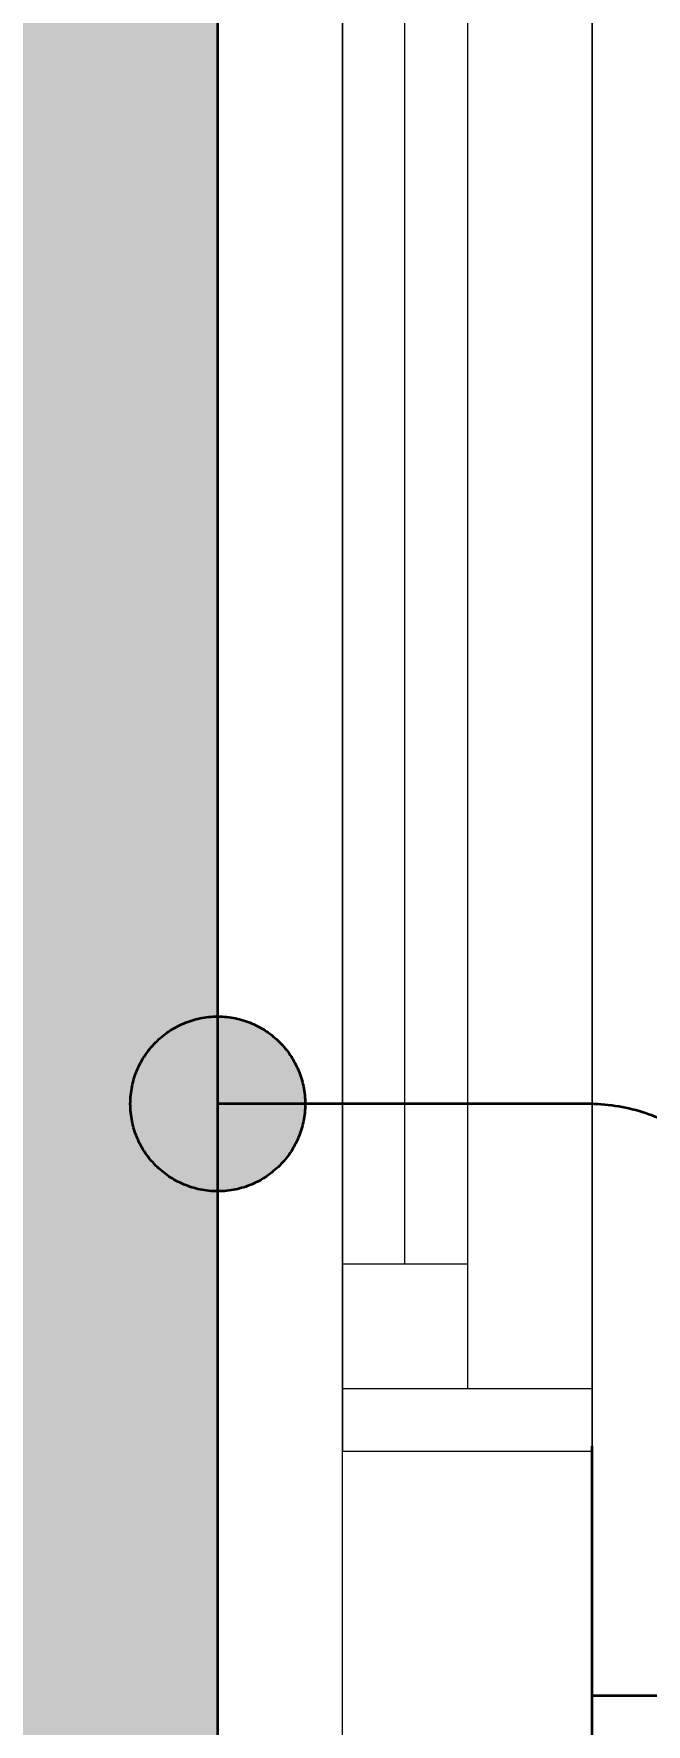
# Model space of a CAD drawing. Header units: inches. Extents: x -12418 to 242017, y -29325 to 19878.
# Drawn here: x 31226 to 31471, y -8722 to -8045 of the extents above; entities that cross this region are included whole.
import ezdxf
from ezdxf.enums import TextEntityAlignment as Align

# ---------------------------------------------------------------- set-up
doc = ezdxf.new("R2010")
doc.units = ezdxf.units.IN
doc.header["$LTSCALE"] = 25
doc.header["$MEASUREMENT"] = 0
doc.linetypes.add('DASHDOT', pattern=[25.4, 12.7, -6.35, 0, -6.35])
doc.linetypes.add('HIDDEN', pattern=[9.525, 6.35, -3.175])
doc.layers.get('0').update_dxf_attribs({"color": 8})
for name, color, linetype, lineweight in [('00-Ground Floor$0$Aluminum', 251, 'Continuous', 5), ('00-Ground Floor$0$Walls', 251, 'Continuous', 5), ('E-LITE-CLNG-CNDT', 6, 'DASHDOT', 35), ('E-POWR-CIRC-NUMB', 6, 'Continuous', 25), ('E-POWR-CLNG-CNDT', 6, 'DASHDOT', 35), ('E-POWR-FLOR-CNDT', 6, 'HIDDEN', 25), ('E-POWR-WALL @ 100', 4, 'Continuous', 35), ('T-CABL-TRAY', 60, 'Continuous', 35)]:
    doc.layers.add(name, color=color, linetype=linetype, lineweight=lineweight)
doc.layers.add('E-POWR-IDEN', color=101, linetype='Continuous')
doc.styles.add('DC_Simplex', font='SIMPLEX.shx', dxfattribs={"width": 0.7})

# ---------------------------------------------------------------- blocks, each defined once
blk = doc.blocks.new('00-Ground Floor$0$A$C37be4daf')
at = {"layer": '00-Ground Floor$0$Aluminum'}
for p, q in [((1416.01, 598.24), (216.01, 598.24)), ((241.01, 498.24), (241.01, 598.24)), ((291.01, 548.24), (291.01, 598.24)), ((291.01, 573.24), (1341.01, 573.24)), ((1391.01, 548.24), (241.01, 548.24)), ((1416.01, 498.24), (216.01, 498.24))]:
    blk.add_line(p, q, dxfattribs=at)
at = {"layer": '00-Ground Floor$0$Walls'}
blk.add_line((216.01, 498.24), (216.01, 598.24), dxfattribs=at)
blk = doc.blocks.new('00-Ground Floor')
at = {"layer": '00-Ground Floor$0$Walls'}
for p, q in [((31349.51, -8867.43, 0), (31349.51, -6247.43, 0)), ((31449.51, -8857.43, 0), (31449.51, -7067.43, 0))]:
    blk.add_line(p, q, dxfattribs=at)
at = {"rotation": 90}
blk.add_blockref('00-Ground Floor$0$A$C37be4daf', (31947.74, -8828.44, 0), dxfattribs=at)
blk = doc.blocks.new('*U34')
for p, q in [((0, -1), (0, 1)), ((1.45, 0), (0, 0))]:
    blk.add_line(p, q)
blk.add_circle((3.2, 0), 1.75)
at = {"layer": 'E-POWR-CIRC-NUMB', "style": 'DC_Simplex', "width": 0.7, "flags": 8}
blk.add_attdef('CIRCUIT', (3.3635, 5.6705), '', height=2, rotation=360, dxfattribs=at)
at = {"layer": 'E-POWR-IDEN', "style": 'DC_Simplex', "width": 0.7, "flags": 8}
blk.add_attdef('TYPE', text='', height=2, rotation=270, dxfattribs=at).set_placement((3.2, 0), align=Align.MIDDLE_CENTER)
blk = doc.blocks.new('*U48')
at = {"lineweight": 0}
h = blk.add_hatch(dxfattribs=at)
h.set_pattern_fill('HEX', color=253, scale=8, angle=180, style=0)
h.set_pattern_definition([(180, (-24050.41, -3e-10), (6e-13, -43.99409), [25.4, -50.8]), (300, (-24050.41, -3e-10), (38.1, 21.997045), [25.4, -50.8]), (240, (-24075.81, -3e-10), (38.1, -21.997045), [25.4, -50.8])])
h.paths.add_polyline_path([(-10603.55, 150), (-10603.55, 0), (0, 0), (0, 150)])
at = {"color": 0}
blk.add_line((0, 150), (-10603.55, 150), dxfattribs=at)
blk = doc.blocks.new('A$C767e6835')
at = {"layer": 'T-CABL-TRAY', "linetype": 'Continuous', "rotation": 270}
blk.add_blockref('*U48', (11050, -9003.55), dxfattribs=at)

msp = doc.modelspace()

# ---------------------------------------------------------------- hatches: boundary and pattern name
at = {"layer": 'E-POWR-CLNG-CNDT'}
h = msp.add_hatch(color=256, dxfattribs=at)
h.dxf.hatch_style = 1
h.paths.add_polyline_path([(31264.51, -8473.24, 1), (31334.51, -8473.24, 1)])

# ---------------------------------------------------------------- linework, layer by layer
at = {"layer": 'E-POWR-CLNG-CNDT', "elevation": 0}
msp.add_lwpolyline([(31594.51, -8710.31), (31516.89, -8519.93, 0.304878), (31447.44, -8473.24), (31299.51, -8473.24)], format="xyb", dxfattribs=at)
at = {"layer": 'E-POWR-CLNG-CNDT'}
msp.add_circle((31299.51, -8473.24, 0), 35, dxfattribs=at)

# ---------------------------------------------------------------- block references
at = {"layer": 'E-LITE-CLNG-CNDT'}
msp.add_blockref('00-Ground Floor', (0, 0), dxfattribs=at)
at = {"layer": 'E-POWR-FLOR-CNDT'}
msp.add_blockref('A$C767e6835', (20099.51, -2847.43, 0), dxfattribs=at)
at = {"layer": 'E-POWR-WALL @ 100', "xscale": 100, "yscale": 100, "zscale": 100}
msp.add_blockref('*U34', (31449.51, -8710.31, 0), dxfattribs=at).add_auto_attribs({'TYPE': 'AC'})

doc.saveas('drawing.dxf')
